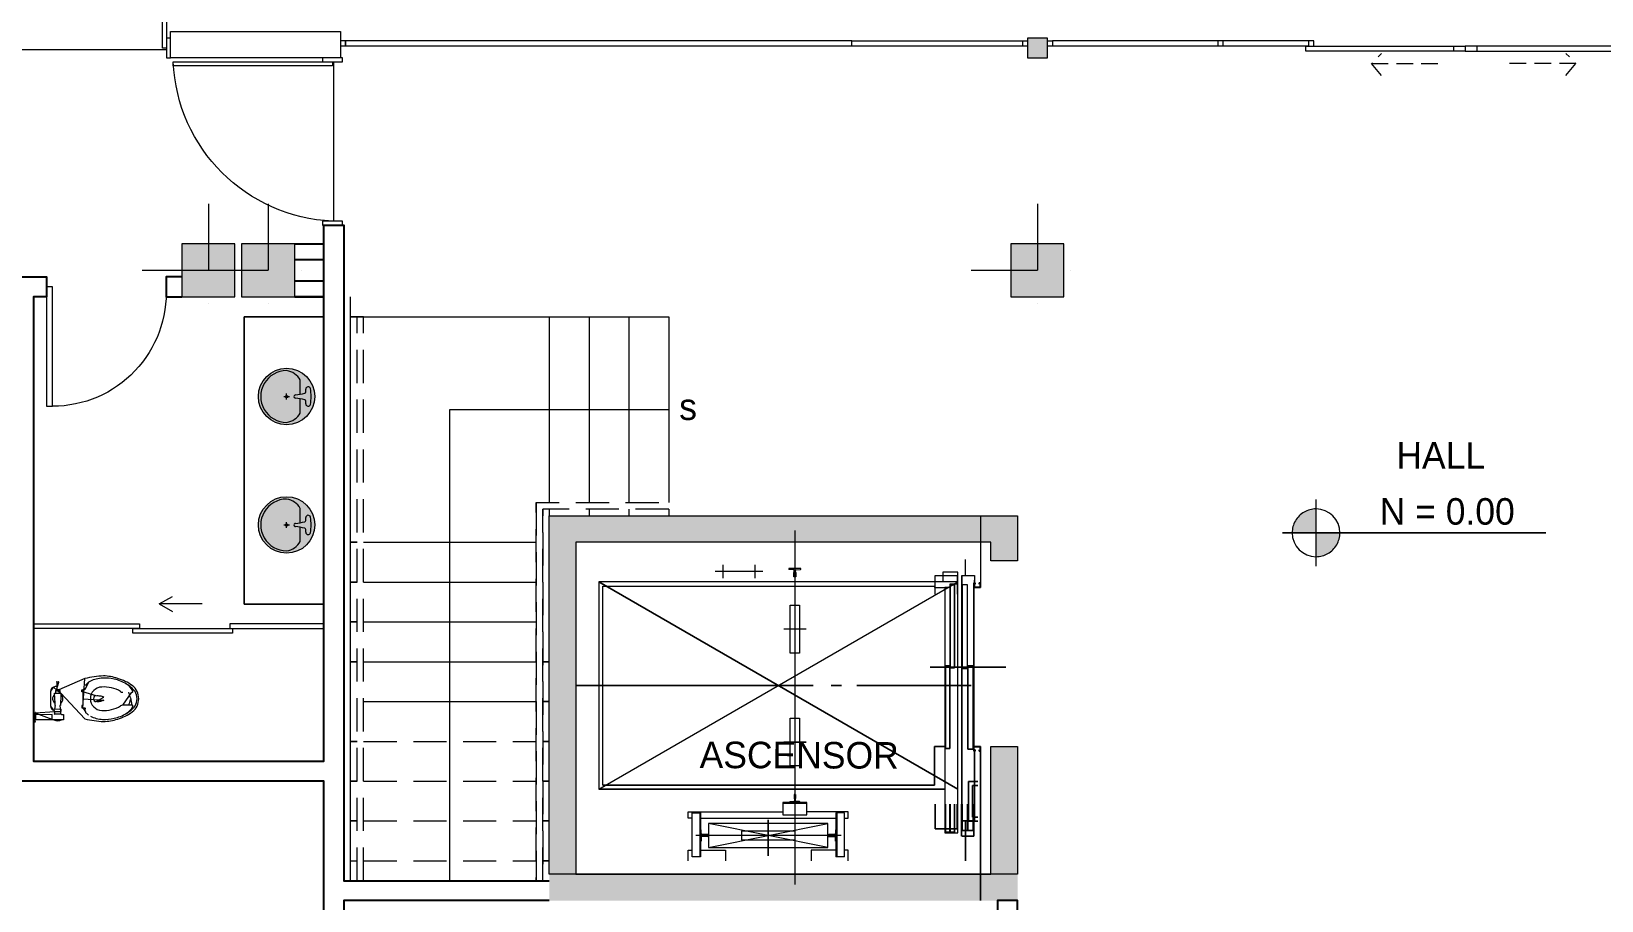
# Model space of a CAD drawing. Header units: millimetres. Extents: x 3379916 to 3461107, y 1810459 to 1930088.
# Drawn here: x 3421522 to 3433361, y 1902059 to 1908609 of the extents above; entities that cross this region are included whole.
import ezdxf

# ---------------------------------------------------------------- set-up
doc = ezdxf.new("R2010")
doc.units = ezdxf.units.MM
for name, pattern in [('IMPORT-CENTERX2', [4000, 2500, -500, 500, -500]), ('IMPORT-DASHDOT', [1000, 500, -250, 0, -250]), ('IMPORT-DASHED2', [375, 250, -125]), ('IMPORT-DASHEDX2', [1500, 1000, -500]), ('IMPORT-HIDDEN', [375, 250, -125]), ('IMPORT-HIDDEN2', [187.5, 125, -62.5]), ('IMPORT-PHANTOMX2', [5000, 2500, -500, 500, -500, 500, -500])]:
    doc.linetypes.add(name, pattern=pattern)
for name, color, linetype, lineweight in [('P0 - Mobiliario', 7, 'Continuous', 9), ('P0 - Paredes', 10, 'Continuous', 25), ('P0 - Puertas', 250, 'Continuous', 13), ('planos entrada_dwg', 8, 'Continuous', 9), ('Rebars', 252, 'Continuous', 9)]:
    doc.layers.add(name, color=color, linetype=linetype, lineweight=lineweight)
doc.styles.add('Century Gothic', font='GOTHIC.TTF', dxfattribs={"height": 199.9999999903352})

# ---------------------------------------------------------------- blocks, each defined once
blk = doc.blocks.new('planos entrada_dwg_P-IZ-171033-Nivel 1')
at = {"layer": 'P0 - Puertas', "flags": 128}
blk.add_lwpolyline([(49.99999999999715, 1000), (49.99999999999715, 0), (0, 0), (0, 1000)], close=True, dxfattribs=at)
at = {"layer": 'P0 - Puertas'}
blk.add_arc((49.99999999999677, 48.74999999999697), 951.2500000000038, 357.0623985712281, 90.00000000000003, dxfattribs=at)
blk = doc.blocks.new('planos entrada_dwg_-COL30--171035-Nivel 1')
at = {"layer": 'Rebars'}
blk.add_hatch(color=251, dxfattribs=at).paths.add_polyline_path([(-199.9999999684907, 199.9999998905069), (-199.9999999684907, -200.0000001134736), (200.0000000355765, -200.0000001134563), (200.0000000355765, 199.9999998904896)])
at = {"layer": 'Rebars', "flags": 128}
blk.add_lwpolyline([(-199.9999999710837, 199.9999998887602), (-199.9999999710837, -200.000000115196), (200.000000032844, -200.000000115196), (200.000000032844, 199.99999988876)], close=True, dxfattribs=at)
blk = doc.blocks.new('planos entrada_dwg_-EJ--171034-Nivel 1')
at = {"layer": 'Rebars', "linetype": 'IMPORT-DASHDOT'}
for p, q in [((-353.5580161606049, 353.5580161678809), (353.5531956677005, -353.5531956749764)), ((-353.5549146308767, -353.5549146345148), (353.5535659266316, 353.5535659302696))]:
    blk.add_line(p, q, dxfattribs=at)
blk = doc.blocks.new('planos entrada_dwg__U44-171038-Nivel 1')
at = {"layer": 'Rebars', "flags": 128}
for points in [[(-170.0000014132818, 1275.000000244472), (-170.0000014132818, 75.00000111758713), (-139.9999995925459, 75.00000111758713), (-139.9999995925459, 1275.000002107117), (-170.0000014132818, 1275.000002107117)], [(-170.0000000861467, 0), (-199.9999996484251, 0), (-199.9999996484251, 149.9999966472387), (-170.0000013667156, 149.9999966472387), (-170.0000013667156, 0)], [(1059.999999883585, 1.6763810062e-06), (1029.999999855645, 1.6763810062e-06), (1029.999999855645, 149.9999983236197), (1059.9999984866, 149.9999983236197), (1059.9999984866, 1.6763810062e-06)]]:
    blk.add_lwpolyline(points, dxfattribs=at)
at = {"layer": 'Rebars'}
blk.add_arc((-223.6854728948358, 21.31453047303406), 1254.834408397315, 2.45202891882914, 87.5479712191086, dxfattribs=at)
blk = doc.blocks.new('planos entrada_dwg__U32-171039-Nivel 1')
at = {"layer": 'P0 - Mobiliario'}
blk.add_hatch(color=256, dxfattribs=at).paths.add_polyline_path([(-241.4999999981519, -241.5000000023967), (-235.4450907900791, -295.2388055527088), (-217.5839815965811, -346.2829229998621), (-188.8123030141823, -392.0727871518859), (-150.5727871470289, -430.312303018762), (-104.7829229950397, -459.0839816008316), (-53.73880554861417, -476.9450907949708), (1.8538685e-09, -483.0000000025757), (53.73880555228725, -476.9450907944163), (104.7829229987128, -459.083981601386), (150.5727871507193, -430.312303018762), (188.8123030178553, -392.0727871518859), (217.5839816002715, -346.2829229993076), (235.4450907937522, -295.2388055532633), (241.5000000018423, -241.5000000023967), (235.4450907937522, -187.7611944520846), (217.5839816002715, -136.7170770049313), (188.8123030178727, -90.92721285346197), (150.5727871507193, -52.68769698603136), (104.7829229987301, -23.91601840451622), (53.73880555226993, -6.054909210931509), (1.8538685e-09, -2.7721399e-09), (-53.73880554859684, -6.054909210377082), (-104.782922995057, -23.91601840396179), (-150.5727871470289, -52.6876969865858), (-188.8123030141996, -90.9272128540164), (-217.5839815966157, -136.7170770054858), (-235.4450907900618, -187.7611944520846)])
for p, q in [((-25.17431790511179, -241.4999999999736), (25.17431790511185, -241.4999999999736)), ((0, -216.3256820948618), (0, -265.4958906946377)), ((-141.5971398016609, -358.9999999999236), (-19.40437511666458, -358.9999999999236)), ((19.40437511689198, -358.9999999999236), (141.5971398016609, -358.9999999999236)), ((-62.94964857488594, -406.2846031793583), (-39.32390136242247, -406.2846031793583)), ((39.32390136515097, -406.2846031793583), (62.94964857511334, -406.2846031793583))]:
    blk.add_line(p, q, dxfattribs=at)
for radius in [241.5000000000003, 10.00000000000001]:
    blk.add_circle((0, -241.4999999999736), radius, dxfattribs=at)
for centre, radius, start, end in [((0, -241.4999999999736), 221.5000000000002, 359.9999991805735, 180.00000105601), ((-61.21841115918867, -218.4225629652019), 161.9344182730616, 188.1931735702387, 240.240138086049), ((61.21841115918872, -218.4225629652019), 161.9344182730572, 299.7598619139509, 351.8068264297613), ((-39.32390136242247, -394.3398535229222), 11.94474965645315, 269.9999999999999, 341.9046449538023), ((-562.3570317511621, -260.3682471880119), 551.8385724188485, 345.5522968870517, 353.977452873383), ((0, -317.2270947050606), 13.60403854393143, 355.6157637962071, 184.3842362037924), ((562.357031748661, -260.3682471881257), 551.8385724160388, 186.0225471266364, 194.4477031130903), ((39.32390136515097, -394.3398535229222), 11.9447496564532, 198.0953550463535, 270), ((-62.94964857488594, -426.0937162447363), 19.80911306537453, 89.99999999983058, 256.6163226065399), ((0, -63.72122587600871), 387.5729818071575, 259.9649411936483, 280.0350588063517), ((62.94964857511332, -426.0937162447363), 19.80911306537456, 283.3836773934596, 90.00000000000006)]:
    blk.add_arc(centre, radius, start, end, dxfattribs=at)
blk = doc.blocks.new('planos entrada_dwg__U32-V5-Nivel 1')
at = {"layer": 'P0 - Mobiliario'}
blk.add_hatch(color=256, dxfattribs=at).paths.add_polyline_path([(-241.4999999984118, -241.5000000023967), (-235.4450907903044, -295.2388055527088), (-217.5839815968236, -346.2829229998621), (-188.8123030144248, -392.0727871518859), (-150.5727871472888, -430.312303018762), (-104.7829229952996, -459.0839816008316), (-53.73880554885673, -476.9450907938619), (1.5939804e-09, -483.0000000020213), (53.73880555204468, -476.9450907944163), (104.7829229984702, -459.0839816008316), (150.5727871504767, -430.312303018762), (188.8123030176128, -392.0727871518859), (217.5839816000116, -346.2829229993076), (235.4450907935096, -295.2388055527088), (241.5000000015997, -241.5000000023967), (235.4450907935096, -187.7611944520846), (217.5839816000289, -136.7170770049313), (188.8123030176301, -90.92721285290754), (150.5727871504767, -52.68769698603136), (104.7829229984876, -23.91601840396179), (53.73880555204468, -6.054909210931509), (1.5939804e-09, -2.7721399e-09), (-53.7388055488394, -6.054909210377082), (-104.7829229952996, -23.91601840396179), (-150.5727871472888, -52.68769698603136), (-188.8123030144421, -90.92721285290754), (-217.5839815968583, -136.7170770054858), (-235.4450907903217, -187.7611944515301)])
for p, q in [((-25.17431790511179, -241.4999999999736), (25.17431790511185, -241.4999999999736)), ((0, -216.3256820948618), (0, -265.4958906946377)), ((-141.5971398016609, -358.9999999999236), (-19.40437511666458, -358.9999999999236)), ((19.40437511689198, -358.9999999999236), (141.5971398016609, -358.9999999999236)), ((-62.94964857488594, -406.2846031793583), (-39.32390136242247, -406.2846031793583)), ((39.32390136515097, -406.2846031793583), (62.94964857511334, -406.2846031793583))]:
    blk.add_line(p, q, dxfattribs=at)
for radius in [241.5000000000003, 10.00000000000001]:
    blk.add_circle((0, -241.4999999999736), radius, dxfattribs=at)
for centre, radius, start, end in [((0, -241.4999999999736), 221.5000000000002, 359.9999991805735, 180.00000105601), ((-61.21841115918867, -218.4225629652019), 161.9344182730616, 188.1931735702387, 240.240138086049), ((61.21841115918872, -218.4225629652019), 161.9344182730572, 299.7598619139509, 351.8068264297613), ((-39.32390136242247, -394.3398535229222), 11.94474965645315, 269.9999999999999, 341.9046449538023), ((-562.3570317511621, -260.3682471880119), 551.8385724188485, 345.5522968870517, 353.977452873383), ((0, -317.2270947050606), 13.60403854393143, 355.6157637962071, 184.3842362037924), ((562.357031748661, -260.3682471881257), 551.8385724160388, 186.0225471266364, 194.4477031130903), ((39.32390136515097, -394.3398535229222), 11.9447496564532, 198.0953550463535, 270), ((-62.94964857488594, -426.0937162447363), 19.80911306537453, 89.99999999983058, 256.6163226065399), ((0, -63.72122587600871), 387.5729818071575, 259.9649411936483, 280.0350588063517), ((62.94964857511332, -426.0937162447363), 19.80911306537456, 283.3836773934596, 90.00000000000006)]:
    blk.add_arc(centre, radius, start, end, dxfattribs=at)
blk = doc.blocks.new('planos entrada_dwg_INOD-01-171040-Nivel 1')
at = {"layer": 'P0 - Mobiliario', "flags": 128}
for points in [[(3421749.482151361, 1903460.389113995), (3421763.552904118, 1903460.389118899), (3421763.552917992, 1903420.580021147), (3421691.812470753, 1903420.579996145), (3421677.741717996, 1903420.579991241), (3421677.741704122, 1903460.389088993), (3421553.069704931, 1903458.084496668), (3421553.069717198, 1903422.884496669), (3421677.741717193, 1903422.884540118), (3421536.941697892, 1903476.580491046), (3421536.941723051, 1903404.388491049), (3421550.795329687, 1903405.114532618), (3421553.069699573, 1903473.457749043), (3421695.350759483, 1903484.742252883), (3421745.943831782, 1903484.742270515), (3421745.943827176, 1903497.958270515), (3421697.750754041, 1903500.358253719), (3421704.09688026, 1903528.855749298), (3421701.098997721, 1903528.855748253), (3421701.098991707, 1903546.110719216), (3421697.09524812, 1903621.078135275), (3421699.004059034, 1903622.986947518), (3421742.290435874, 1903622.986962604), (3421744.199248118, 1903621.07815169), (3421744.199251506, 1903611.355981201), (3421740.180080258, 1903528.855761873), (3421737.197680258, 1903528.855760833), (3421741.613695632, 1903484.742269006), (3421741.613702839, 1903464.062162376), (3421699.680902841, 1903464.062147762), (3421695.350757289, 1903491.040184417), (3421689.854444957, 1903492.767801913), (3421667.824690586, 1903522.771186491), (3421667.824690513, 1903522.982214886), (3421667.824650731, 1903637.129258619), (3421689.78438912, 1903667.321541192), (3421738.119247453, 1903622.98696115), (3421738.119240606, 1903642.634961149), (3421703.175240607, 1903642.634948971), (3421703.175247455, 1903622.986948972), (3421729.350459668, 1903705.207884948), (3421714.119218021, 1903707.441352782), (3421713.479239051, 1903647.102152562)], [(3422009.637517072, 1903601.744398936), (3421910.897193976, 1903631.902089136), (3421901.29210049, 1903631.902085788), (3421901.292094974, 1903647.733514833), (3421910.897188459, 1903647.73351818), (3421910.897230113, 1903528.209553795), (3421901.292136628, 1903528.209550448), (3421901.292142146, 1903512.378121403), (3421910.897235631, 1903512.378124751), (3421929.837995035, 1903480.269427801), (3421924.791071639, 1903508.591931069), (3421910.897235631, 1903512.378124879), (3421924.917670851, 1903732.332099844), (3421727.815239052, 1903647.102157559), (3421713.479239052, 1903647.102152563), (3421744.197531893, 1903621.078151691), (3421924.917776989, 1903427.779552859)], [(3421966.32851558, 1903711.748738378), (3421952.650079045, 1903703.549726168), (3421929.837933258, 1903657.529387282), (3421914.38619904, 1903651.519718048), (3421910.897212044, 1903580.055821466), (3422067.766499288, 1903568.781420327), (3422047.545455645, 1903561.446595846), (3422009.63753219, 1903558.367313075), (3422067.766491429, 1903591.3303322), (3422047.545442674, 1903598.665142587), (3422009.637517072, 1903601.744398936)], [(3422268.32632548, 1903586.082977272), (3422279.126820648, 1903531.383767924), (3422210.989340705, 1903531.383744177), (3422279.126786723, 1903628.728131664)]]:
    blk.add_lwpolyline(points, dxfattribs=at)
at = {"layer": 'P0 - Mobiliario'}
for centre, radius, start, end in [((3421714.11921878, 1903705.265352782), 2.17599999997778, 90.00001997353615, 181.513508688733), ((3421727.175218779, 1903705.265357332), 2.176000000261586, 358.4865312447561, 90.00001997651944), ((3422123.439357229, 1902835.630270432), 918.4144112725583, 93.67849389863989, 102.4834136786409), ((3421940.287449177, 1903678.202183028), 10.57744272068727, 138.337542522877, 171.0802329657159), ((3422037.223208539, 1903589.611345297), 141.8963314117867, 126.5854190395476, 137.6322187396458), ((3422072.066382971, 1903493.538455357), 242.4793273995542, 93.16352727822401, 115.8533748062209), ((3422073.153510694, 1903407.563525267), 328.4036201138827, 77.21983630187877, 92.52511381635148), ((3422048.089159438, 1903336.305434273), 416.171422628332, 72.58669238900278, 87.73787573502348), ((3422078.188098555, 1903425.170250962), 310.1210390816938, 58.76723083985212, 77.40737228945905), ((3422051.554858725, 1903344.901291166), 406.933015816079, 55.362332677663, 72.6901026279331), ((3422163.438161737, 1903572.645341373), 139.7865381324506, 28.57226536085068, 59.15631124160809), ((3422146.172628847, 1903519.54710022), 194.3889693514508, 36.07830290729288, 61.47858909680812), ((3422202.418245648, 1903579.516629854), 128.4835175583017, 0.240512413611982, 51.24411519215486), ((3421699.270950911, 1903637.340297973), 31.44630025260215, 107.5582337131049, 180.0000199677062), ((3421720.647262416, 1903580.055755063), 39.17142257333179, 126.9598283022057, 240.0632159962585), ((3422157.979008309, 1902187.643543845), 1551.983626611157, 106.6707897604839, 107.555523401788), ((3421726.792545835, 1903636.865900153), 16.79359999920269, 142.4442607345379, 159.908108340126), ((3421714.501939399, 1903636.86589587), 16.79359999989249, 20.09193159469215, 37.55577920050867), ((3421720.647262416, 1903580.055755063), 39.17142257224186, 299.9106944072791, 53.04021163405941), ((3421914.587585921, 1903647.83346439), 3.691750628482544, 93.12706625752531, 181.5513495892403), ((3421924.59788732, 1903656.805944347), 5.289749624497333, 272.0923962104484, 7.860587926352719), ((3422055.067193412, 1903580.055871708), 88.23503308378407, 91.99831882564231, 268.0017211102625), ((3422018.179060832, 1903580.05585911), 27.77773723515933, 143.9913140821007, 180.0000199677666), ((3422018.179060832, 1903580.055858852), 27.777737234769, 180.0000199670466, 216.0087258533028), ((3422007.105948813, 1903587.541678109), 14.42657674881176, 79.89343763301248, 142.1861530413197), ((3422007.105954031, 1903572.570032135), 14.4265767485021, 217.8138868938063, 280.1066023031515), ((3421971.361236715, 1902839.707530066), 762.7717160724787, 84.26784779633022, 86.48105665226088), ((3421971.360720685, 1904320.404155263), 762.7717160720377, 273.5189832834233, 275.7321921393317), ((3422068.051443676, 1903417.20365546), 251.5468531514788, 59.76539971528375, 93.66076979504408), ((3422062.170813405, 1903590.058783685), 5.738331477902078, 12.80235293962691, 76.64298931408295), ((3422062.170820376, 1903570.052964939), 5.73833147820215, 283.3570506222694, 347.1976870003238), ((3422213.891997693, 1903662.579604378), 33.97571819850977, 235.6387336459763, 265.0990020611907), ((3422107.378153325, 1903560.924364649), 162.9026393558157, 8.884294268099639, 24.61549660130113), ((3422107.37813999, 1903599.187415228), 162.9026393562022, 335.3845433342793, 351.115745667547), ((3422280.081314784, 1903635.810181611), 7.146086710489331, 262.3238576025839, 31.09277851885093), ((3422202.418245273, 1903580.595216267), 128.4835175582989, 308.7559247437085, 359.7595275219745), ((3422205.161102382, 1903575.792797496), 114.0959655856503, 2.141340480453635, 30.68668638289154), ((3422205.161099411, 1903584.319050665), 114.0959655859985, 329.313353552748, 357.8586994550196), ((3421550.669699574, 1903473.457748206), 2.399999999907013, 1.99769693017e-05, 87.00001996605116), ((3421699.270990839, 1903522.77119745), 31.44630025231517, 180.0000199679187, 252.4418062229481), ((3421720.435976417, 1903410.404554999), 57.59999999647625, 111.1205337865977, 119.7975003939356), ((3421697.750754877, 1903497.958253719), 2.400000000023428, 90.00001996863168, 180.0000199686317), ((3421720.858666664, 1903410.404555146), 57.59999999611597, 60.20253954208246, 68.87950614852957), ((3421743.543827176, 1903497.958269678), 2.399999999790598, 1.99741900814e-05, 90.00001997419008), ((3421914.587633163, 1903512.278181239), 3.691750628182587, 178.4486903367039, 266.8729736769548), ((3421924.597940815, 1903503.30570826), 5.289749624804643, 352.13945200658, 87.90764372406377), ((3421940.287517585, 1903481.909480514), 10.57744272056082, 188.9198069694872, 221.6624974113067), ((3422037.223215199, 1903570.50038581), 141.8963314115448, 222.3678211959647, 233.4146208959889), ((3422072.066322668, 1903666.573300036), 242.4793274000435, 244.1466651294276, 266.8365126574865), ((3422068.051330167, 1903742.908097006), 251.5468531511189, 266.339270140623, 300.234640220268), ((3422078.187990599, 1903734.941508698), 310.1210390818358, 282.5926676460704, 301.2328090958238), ((3422051.55469482, 1903815.210449802), 406.9330158165094, 287.3099373076549, 304.6377072580433), ((3422213.892055213, 1903497.532249741), 33.97571819894534, 94.90103787403194, 124.3613062900768), ((3422163.438156573, 1903587.466477579), 139.7865381316775, 300.8437286939446, 331.4277745748353), ((3422146.172586672, 1903640.564706826), 194.3889693515995, 298.5214508390233, 323.9217370284913), ((3422280.081353645, 1903524.301718642), 7.146086710532959, 328.9072614163163, 97.67618233110483), ((3421550.669722556, 1903407.511243458), 2.399999999597802, 273.0000199785323, 1.99793007366e-05), ((3421720.43595545, 1903470.564554994), 57.59999999611597, 240.2025395420821, 299.7975003942283), ((3422123.438838358, 1904324.48152064), 918.414411271833, 257.5166262570121, 266.3215460370109), ((3422073.153390464, 1903752.548230884), 328.4036201137601, 267.4749261194582, 282.7802036337445), ((3422048.088989543, 1903823.806304279), 416.1714226287997, 272.2621642005615, 287.4133475465715)]:
    blk.add_arc(centre, radius, start, end, dxfattribs=at)
blk = doc.blocks.new('planos entrada_dwg-171017-Nivel 1')
at = {"layer": 'Rebars'}
for color, points in [(256, [(3429031.940065921, 1908558.772617253), (3429031.940065921, 1908408.772617253), (3429181.940065904, 1908408.772617253), (3429181.940065904, 1908558.772617253)]), (256, [(3429031.941325041, 1908558.774009903), (3429031.941325041, 1908408.774009903), (3429181.941325026, 1908408.774009903), (3429181.941325026, 1908558.774009903)]), (251, [(3425426.941415909, 1902058.778514732), (3428956.941379669, 1902058.778561284), (3428956.94135918, 1903218.778544624), (3428756.941361803, 1903218.778540898), (3428756.941373917, 1902258.778553088), (3425626.941410499, 1902258.778513987), (3425626.941368582, 1904758.778502692), (3428756.941331077, 1904758.778562296), (3428756.941332939, 1904618.778561701), (3428956.941654996, 1904618.778591503), (3428956.941649411, 1904958.778589476), (3425426.941363754, 1904958.778498192), (3425426.941410449, 1902362.39589307)])]:
    blk.add_hatch(color=color, dxfattribs=at).paths.add_polyline_path(points)
h = blk.add_hatch(color=256, dxfattribs=at)
h.paths.add_polyline_path([(3431207.596644819, 1904830.126119914), (3431207.59661223, 1905010.126119586), (3431161.009185805, 1905003.99276097), (3431117.596617447, 1904986.010678296), (3431080.317401929, 1904957.405320771), (3431051.712056165, 1904920.126096228), (3431033.729987187, 1904876.713522197), (3431027.596643268, 1904830.126093837)])
h.paths.add_polyline_path([(3431207.596672759, 1904650.126123937), (3431254.184099423, 1904656.259482426), (3431297.596668057, 1904674.241565009), (3431334.875883887, 1904702.846922491), (3431363.481229987, 1904740.126147054), (3431381.463299317, 1904783.538721179), (3431387.596643582, 1904830.126149716), (3431207.596644819, 1904830.126119914)])
h = blk.add_hatch(color=256, dxfattribs=at)
h.paths.add_polyline_path([(3431207.597903939, 1904830.127512564), (3431207.597871351, 1905010.127512236), (3431161.010444926, 1905003.99415362), (3431117.597876569, 1904986.012070945), (3431080.31866105, 1904957.40671342), (3431051.713315286, 1904920.127488878), (3431033.731246306, 1904876.714914846), (3431027.59790239, 1904830.127486487)])
h.paths.add_polyline_path([(3431207.597931879, 1904650.127516586), (3431254.185358543, 1904656.260875075), (3431297.597927178, 1904674.242957659), (3431334.877143008, 1904702.848315141), (3431363.482489108, 1904740.127539704), (3431381.464558438, 1904783.540113829), (3431387.597902703, 1904830.127542366), (3431207.597903939, 1904830.127512564)])
at = {"layer": 'P0 - Mobiliario'}
blk.add_line((3422486.247518197, 1904294.105663794), (3422584.941993579, 1904351.0869457), dxfattribs=at)
at = {"layer": 'P0 - Mobiliario', "flags": 128}
for points in [[(3423726.939999071, 1906458.771681905), (3423126.940130738, 1906458.771681905), (3423126.940130738, 1904293.771464974), (3423726.941720218, 1904293.771464974), (3423126.94178851, 1904293.771464974), (3423126.94178851, 1906458.772967832), (3423726.941258192, 1906458.772967832)], [(3422808.71041356, 1904294.105663794), (3422486.247518197, 1904294.105663794), (3422584.941993579, 1904237.124381858)], [(3421536.941596613, 1904143.772750604), (3422336.941718415, 1904143.772750604), (3422336.941718415, 1904108.772851514), (3421536.941599637, 1904108.772851514)], [(3423726.941698908, 1904143.772772449), (3423016.94195877, 1904143.772772449), (3423016.94195877, 1904108.772873121), (3423726.941692501, 1904108.772873121)]]:
    blk.add_lwpolyline(points, dxfattribs=at)
blk.add_lwpolyline([(3422286.941790581, 1904108.772748607), (3423036.941955983, 1904108.772748607), (3423036.941955983, 1904073.772807645), (3422286.941790581, 1904073.772807645)], close=True, dxfattribs=at)
at = {"layer": 'P0 - Paredes'}
for p, q in [((3423506.941308677, 1907008.773035395), (3423726.941165805, 1907008.773035395)), ((3423506.941330016, 1906888.773035394), (3423726.941187128, 1906888.773035394)), ((3423506.941348121, 1906728.773035395), (3423726.941210181, 1906728.773035395))]:
    blk.add_line(p, q, dxfattribs=at)
at = {"layer": 'P0 - Paredes', "flags": 128}
for points in [[(3425426.941361561, 1902058.77389546), (3423876.945970729, 1902058.77389546), (3423876.945970729, 1900608.773082661), (3423726.945437268, 1900608.773082661), (3423726.945437268, 1902958.77270137), (3421386.941775546, 1902958.77270137), (3421386.941775546, 1906608.772716838), (3421286.941371679, 1906608.772716838), (3421286.941371679, 1906758.772694844), (3421636.941328793, 1906758.772694844), (3421636.941328793, 1906608.772718715), (3421536.941306069, 1906608.772718715), (3421536.941306069, 1903108.772632825), (3423726.945063472, 1903108.772632825), (3423726.945063472, 1907148.773017662), (3423876.945545822, 1907148.773017662), (3423876.945545822, 1902208.77361505), (3425426.941361561, 1902208.77361505)], [(3422656.941345647, 1906758.77290346), (3422536.941347167, 1906758.77290346), (3422536.941347167, 1906608.772804397), (3422656.941369861, 1906608.772804397)], [(3423726.939972398, 1906608.771681876), (3423506.941369443, 1906608.771681876), (3423726.941231519, 1906608.771681876)]]:
    blk.add_lwpolyline(points, dxfattribs=at)
blk.add_lwpolyline([(3428956.942614644, 1901608.77382158), (3428956.942614644, 1902058.77379291), (3428806.941449851, 1902058.77379291), (3428806.941449851, 1901608.77382158)], close=True, dxfattribs=at)
at = {"layer": 'Rebars', "color": 4}
for p, q in [((3428993.841308266, 1908538.772746759), (3428993.841308266, 1908498.773586261)), ((3430467.415049088, 1908538.773664117), (3430467.415049088, 1908498.773666889)), ((3430505.515049083, 1908538.772589356), (3430505.515049083, 1908498.772592098)), ((3427708.366300881, 1908498.773944813), (3423851.941268816, 1908498.773944813)), ((3432243.040048998, 1908498.771741152), (3432243.040048998, 1908458.771743894)), ((3432420.840048995, 1908498.772673727), (3432420.840048995, 1908458.772676469))]:
    blk.add_line(p, q, dxfattribs=at)
at = {"layer": 'Rebars'}
for p, q in [((3421340.111508657, 1908473.768511413), (3422540.111479926, 1908473.768511413)), ((3423801.945693895, 1907178.773160415), (3423801.945693895, 1908378.773131686)), ((3423926.945480853, 1902208.774039167), (3423926.945480853, 1906608.773270058)), ((3425426.941178275, 1906458.772538275), (3425426.941178275, 1905058.772513747)), ((3425726.941183594, 1906458.772543848), (3425726.941183594, 1905058.772521199)), ((3426026.94118352, 1906458.772545725), (3426026.94118352, 1905058.772528649)), ((3425426.941230429, 1905008.772516728), (3425426.941230429, 1904958.772514135)), ((3425726.941231158, 1905008.772520453), (3425726.941231158, 1904958.772519708)), ((3426026.941232872, 1905008.772527904), (3426026.941232872, 1904958.772530884)), ((3426326.941232738, 1905008.772533506), (3426326.941232738, 1904958.772536487)), ((3431207.59668493, 1905010.127512234), (3431207.59668493, 1905082.126123936)), ((3431207.59668493, 1904830.127512562), (3431207.59668493, 1905010.126119584)), ((3424026.942517996, 1904758.764018762), (3425326.942488119, 1904758.764018762)), ((3427277.913366854, 1904848.794390874), (3427277.913366854, 1902178.794392961)), ((3430955.596647367, 1904830.126084508), (3431027.596643268, 1904830.126084508)), ((3431027.596643268, 1904830.126084508), (3430955.597906488, 1904830.126084508)), ((3431027.59790239, 1904830.126084508), (3431207.596644819, 1904830.126084508)), ((3431207.596644819, 1904830.126084508), (3431027.59790239, 1904830.126084508)), ((3431207.59668493, 1904650.127516585), (3431207.59668493, 1904830.126119912)), ((3431207.597903939, 1904830.126084508), (3431387.596643582, 1904830.126084508)), ((3431387.596643582, 1904830.126084508), (3431207.597903939, 1904830.126084508)), ((3428565.912145552, 1904508.793195844), (3428565.912145552, 1904628.793196887)), ((3431207.59668493, 1904578.12612331), (3431207.59668493, 1904650.126123936)), ((3427037.912139174, 1904538.79296419), (3426677.912139785, 1904538.79296419)), ((3426737.912147757, 1904488.792916895), (3426737.912147757, 1904588.792916507)), ((3426977.912147966, 1904488.7929523), (3426977.912147966, 1904588.792951912)), ((3427269.449036074, 1904550.301579893), (3427236.196962622, 1904552.692733824)), ((3427273.162140947, 1904536.110125602), (3427273.162140947, 1904546.311881513)), ((3427282.662137848, 1904536.110129327), (3427282.662137848, 1904546.311885238)), ((3427286.375238982, 1904550.301581741), (3427319.627310571, 1904552.692748726)), ((3424026.942521721, 1904458.76402362), (3425326.942497432, 1904458.76402362)), ((3428449.912154493, 1904438.793178797), (3428481.91215415, 1904438.793178797)), ((3428535.912151811, 1904443.793192655), (3428535.912151811, 1904473.79319197)), ((3428631.912150783, 1904458.793206275), (3428631.912150783, 1904473.793206871)), ((3424026.942525446, 1904158.764021027), (3425326.942504883, 1904158.764021027)), ((3427363.912207496, 1904103.793012143), (3427194.563865167, 1904103.793012143)), ((3424026.942532897, 1903858.764020282), (3425326.94251047, 1903858.764020282)), ((3424026.942538485, 1903558.764021414), (3425326.942514197, 1903558.764021414)), ((3427272.91365613, 1902857.794390607), (3427272.91365613, 1902828.794391441)), ((3427282.913656146, 1902857.794392454), (3427282.913656146, 1902828.794391441)), ((3427367.913666576, 1902790.794405687), (3427187.913668752, 1902790.794405687)), ((3427243.413664281, 1902804.794385629), (3427272.853663773, 1902807.894391554)), ((3427275.853661239, 1902824.673652249), (3427275.853661239, 1902810.894392031)), ((3427279.973661228, 1902824.673652249), (3427279.973661228, 1902810.894392031)), ((3427312.413664237, 1902804.794396805), (3427282.973663762, 1902807.894391554)), ((3426562.513678774, 1902718.794282126), (3426562.513678774, 1902388.794282066)), ((3426567.913678914, 1902718.794282126), (3426567.913678914, 1902388.794282066)), ((3426567.913684502, 1902678.794281172), (3427587.913684011, 1902678.794281172)), ((3426627.913718551, 1902458.794291693), (3427527.913690939, 1902638.79442923)), ((3427593.913677528, 1902718.794438588), (3427593.913677528, 1902388.794440406)), ((3424676.942609191, 1902208.773973959), (3424676.942609191, 1902558.764116454)), ((3427626.366687387, 1902548.794446128), (3426530.466686442, 1902548.794446128)), ((3426621.713704869, 1902556.994290638), (3426577.313703924, 1902556.994290638)), ((3426621.713703006, 1902553.7942905), (3426577.313703924, 1902553.7942905)), ((3426621.713704869, 1902543.794290709), (3426577.313703924, 1902543.794290709)), ((3426621.713706731, 1902540.59429242), (3426577.313705787, 1902540.59429242)), ((3426624.713703497, 1902550.794291871), (3426624.713703497, 1902546.794291215)), ((3426627.913705512, 1902550.794291871), (3426627.913705512, 1902546.794291215)), ((3427534.113703221, 1902553.794430184), (3427578.513703227, 1902553.794430184))]:
    blk.add_line(p, q, dxfattribs=at)
at = {"layer": 'Rebars', "linetype": 'IMPORT-HIDDEN2'}
for p, q in [((3431626.399757296, 1908366.189759063), (3432151.399748683, 1908366.189759063)), ((3433167.602693808, 1908366.188366414), (3432642.602702421, 1908366.188366414))]:
    blk.add_line(p, q, dxfattribs=at)
at = {"layer": 'Rebars', "linetype": 'IMPORT-DASHED2'}
for p, q in [((3424026.942545935, 1903258.764020699), (3425326.942516059, 1903258.764020699)), ((3424026.942549661, 1902958.764018107), (3425326.942525372, 1902958.764018107)), ((3424026.942555248, 1902658.764019239), (3425326.942529097, 1902658.764019239)), ((3423926.942512438, 1902358.764018494), (3423976.942536279, 1902358.764018494)), ((3424026.942560836, 1902358.764018494), (3425326.942532822, 1902358.764018494))]:
    blk.add_line(p, q, dxfattribs=at)
at = {"layer": 'Rebars', "linetype": 'IMPORT-DASHEDX2'}
for p, q in [((3427652.913683474, 1902678.79444881), (3427680.913684338, 1902678.79444881)), ((3426567.913727343, 1902388.794282066), (3426503.51373057, 1902388.794282066)), ((3427652.913728177, 1902388.794449705), (3427587.913728714, 1902388.794449705))]:
    blk.add_line(p, q, dxfattribs=at)
at = {"layer": 'Rebars', "flags": 128}
for points in [[(3423851.941262424, 1908608.773241835), (3423851.941262424, 1908408.773133117), (3422570.111496236, 1908408.773133117), (3422570.111496236, 1908608.772943426), (3423851.941262424, 1908608.772943426)], [(3423976.941204053, 1906458.772514046), (3423926.942443043, 1906458.772514046), (3423976.942463175, 1906458.772514046)], [(3424026.942508624, 1906458.773908573), (3426326.94244267, 1906458.773908573), (3426326.94244267, 1905058.714425296)], [(3424676.94260931, 1902206.337485093), (3424676.94260931, 1905758.773914921), (3426326.942466527, 1905758.773914921)], [(3425626.941366717, 1904758.77850269), (3425626.941366717, 1902258.778515833), (3428756.941374376, 1902258.778515833), (3428756.941374376, 1903218.778555798), (3428956.941359177, 1903218.778555798), (3428956.941359177, 1902258.778547513), (3425426.94141218, 1902258.778547513), (3425426.94141218, 1904958.77849819), (3428956.941329375, 1904958.77849819), (3428956.941329375, 1904618.77854492), (3428756.94133386, 1904618.77854492), (3428756.94133386, 1904758.778541791), (3425626.941366717, 1904758.778541791)], [(3428676.938900453, 1904958.76324001), (3428676.938900453, 1904464.035028727), (3428676.938900453, 1904428.793214411)], [(3423976.941256267, 1904758.762626112), (3423926.942491531, 1904758.762626112), (3423976.942515388, 1904758.762626112)], [(3425829.939192829, 1902928.792776764), (3428329.913645402, 1902928.792776764), (3425829.940451949, 1902928.792776764), (3425829.940451949, 1904428.794167476), (3428329.912157175, 1904428.794167476), (3428329.912157175, 1904418.793160618), (3428409.91341637, 1904418.793160618), (3428409.91341637, 1902568.79456489), (3428505.91370219, 1902568.79456489), (3428505.91370219, 1904533.794581401), (3428393.912141588, 1904533.794581401), (3428393.912141588, 1904459.793171049)], [(3427322.412136433, 1904555.685021103), (3427322.412136433, 1904560.793006927), (3427233.41213676, 1904560.793006927), (3427233.41213676, 1904555.685008079)], [(3427285.852141168, 1904532.192997754), (3427285.852141168, 1904499.793000669), (3427284.85214473, 1904498.792998642), (3427270.972147089, 1904498.792998642), (3427269.972145063, 1904499.792996943), (3427269.972145063, 1904532.192997754)], [(3428335.912165609, 1904368.231371194), (3428335.912165609, 1904508.793160469), (3428500.912144226, 1904508.793160469), (3428500.912144226, 1904368.231397272)], [(3428505.912154358, 1904443.79318893), (3428445.912153837, 1904443.79318893), (3428445.912153837, 1904418.793179244), (3428409.912157249, 1904418.793179244), (3428409.912157249, 1902568.793172241), (3428505.912443069, 1902568.793172241), (3428505.912443069, 1904533.793188751)], [(3428535.912142498, 1904508.793193996), (3428535.912142498, 1902658.793192596), (3428631.912430179, 1902658.793192596), (3428535.913686604, 1902658.793192596), (3428535.913686604, 1904508.794586646), (3428631.912143332, 1904508.794586646), (3428631.912143332, 1904420.393206328)], [(3423976.941261855, 1904458.762627244), (3423926.94249712, 1904458.762627244), (3423976.942520976, 1904458.762627244)], [(3425799.940458223, 1902897.794164317), (3428505.913411618, 1904459.794580477), (3425799.938956958, 1904459.794580477), (3428505.912390914, 1902897.793187052), (3425799.94021608, 1904459.794163244), (3425799.94021608, 1902897.794164317), (3428409.913651064, 1902897.794164317), (3425799.939199102, 1902897.794164317), (3428505.912152496, 1904459.793187827)], [(3428449.912249487, 1903813.793178827), (3428449.912249487, 1904438.794571447), (3428449.912249487, 1903813.794571477), (3428481.91225287, 1903813.794571477), (3428481.91225287, 1904438.79457702), (3428481.91225287, 1903813.794575202), (3428449.913508609, 1903813.794575202)], [(3428538.912156028, 1904438.793193698), (3428538.912156028, 1903808.793192894), (3428578.912251991, 1903808.793192894), (3428578.912251991, 1904438.793199271), (3428538.913415148, 1904438.793199271), (3428538.913415148, 1903808.794585543), (3428578.913511112, 1903808.794585543), (3428578.913511112, 1904438.794591921)], [(3428676.912150708, 1904453.793212921), (3428676.912150708, 1904418.793212771), (3428626.912157414, 1904418.793212771), (3428626.912157414, 1904453.79320547), (3428626.912157414, 1904418.793207169), (3428676.912156296, 1904418.793207169), (3428676.912156296, 1904453.793212921), (3428666.912152794, 1904453.793212921), (3428666.912152794, 1904443.793211282), (3428666.912152794, 1904453.793211043), (3428676.912150708, 1904453.793211043)], [(3428636.912153465, 1904453.793207318), (3428636.912153465, 1904443.793207556), (3428635.312152457, 1904443.793207556), (3428635.312152457, 1904452.193208188), (3428628.512152833, 1904452.193208188), (3428628.512152833, 1904420.393206328), (3428675.312157151, 1904420.393206328), (3428675.312157151, 1904452.193213761), (3428668.512151939, 1904452.193213761), (3428668.512151939, 1904443.793213129), (3428668.512151939, 1904452.193211913), (3428675.312153426, 1904452.193211913), (3428675.312153426, 1904420.393213779), (3428628.512158421, 1904420.393213779), (3428628.512158421, 1904452.193206311), (3428635.312152457, 1904452.193206311), (3428635.312152457, 1904443.793207556), (3428636.912155327, 1904443.793207556), (3428636.912155327, 1904453.793207318), (3428626.912153688, 1904453.793207318)], [(3428675.312343416, 1903217.193212569), (3428675.312343416, 1903185.393214435), (3428668.512347517, 1903185.393214435), (3428668.512347517, 1903193.793211341), (3428666.912346509, 1903193.793211341), (3428666.912346509, 1903183.793213427), (3428676.912346285, 1903183.793213427), (3428676.912346285, 1903218.793213577), (3428676.912346285, 1903183.794606077), (3428666.91360563, 1903183.794606077), (3428666.91360563, 1903193.794603991), (3428668.513604775, 1903193.794603991), (3428668.513604775, 1903185.394603359), (3428675.312347141, 1903185.394603359), (3428668.512347517, 1903185.394603359), (3428668.512347517, 1903193.793211341), (3428666.912346509, 1903193.793211341), (3428666.912346509, 1903183.793213427), (3428676.913605407, 1903183.793213427), (3428676.913605407, 1903218.794606226), (3428626.913600936, 1903218.794606226), (3428626.913600936, 1903183.794598627), (3428636.913606301, 1903183.794598627), (3428636.913606301, 1903193.793207616), (3428636.913606301, 1903183.793207825), (3428626.912347403, 1903183.793207825), (3428626.912347403, 1903218.793206126), (3428626.912347403, 1904418.794599819), (3428626.912347403, 1903218.794598776), (3428676.912342561, 1903218.794598776)], [(3423976.941271168, 1904158.762628377), (3423926.942502707, 1904158.762628377), (3423976.942530289, 1904158.762628377)], [(3423976.941274894, 1903858.762623907), (3423926.942510158, 1903858.762623907), (3423976.942534014, 1903858.762623907)], [(3425426.941252839, 1903858.762625784), (3425376.942505628, 1903858.762625784), (3425426.942511961, 1903858.762625784)], [(3428869.632919263, 1903818.769617171), (3428298.603141099, 1903818.769617171), (3428869.634178385, 1903818.769617171)], [(3428413.913508296, 1903828.794564622), (3428445.913507953, 1903828.794564622), (3428445.913507953, 1903203.794570225), (3428445.913507953, 1903828.793177545), (3428413.912249175, 1903828.793177545)], [(3428445.912343827, 1903203.793177575), (3428413.912344169, 1903203.793177575), (3428413.912344169, 1903828.794564622), (3428413.912344169, 1903203.794564652), (3428445.913602948, 1903203.794564652)], [(3428622.913604006, 1903198.794597345), (3428622.913604006, 1903828.79459815), (3428582.913508043, 1903828.79459815), (3428582.913508043, 1903198.794591772), (3428622.913604006, 1903198.794591772), (3428582.912345779, 1903198.794591772), (3428582.912345779, 1903828.79319805), (3428622.912248028, 1903828.79319805), (3428622.912248028, 1903198.793204695)], [(3427415.596546096, 1903678.793018848), (3425624.293318674, 1903678.793018848), (3427415.597805216, 1903678.793018848)], [(3427629.252435115, 1903678.793052376), (3427552.616521179, 1903678.793052376), (3427629.253694236, 1903678.793052376)], [(3428606.939077166, 1903678.769622177), (3427745.666510805, 1903678.769622177), (3428606.940336286, 1903678.769622177)], [(3425426.941256564, 1903558.762625039), (3425376.942514941, 1903558.762625039), (3425426.942515686, 1903558.762625039)], [(3427194.563995552, 1903253.792986483), (3427363.913597003, 1903253.792986483), (3427194.565254674, 1903253.792986483)], [(3428329.913645402, 1902928.794553119), (3428329.913645402, 1903218.794552195), (3428409.913600773, 1903218.794552195), (3428329.912341577, 1903218.794552195), (3428329.912341577, 1902928.793160469)], [(3428676.913601681, 1903218.794606226), (3428626.913600936, 1903218.794606226), (3428626.913600936, 1903183.794598627), (3428636.913606301, 1903183.794598627), (3428636.913606301, 1903193.793207616), (3428635.312346173, 1903193.793207616), (3428635.312346173, 1903185.393206984), (3428628.512344686, 1903185.393206984), (3428628.512344686, 1903217.193206966), (3428675.313602537, 1903217.193206966), (3428675.313602537, 1903185.394607085), (3428675.313602537, 1903217.194605219), (3428628.513600081, 1903217.194605219), (3428628.513600081, 1903185.394599634), (3428635.313605294, 1903185.394599634), (3428635.313605294, 1903193.794600266), (3428636.912345317, 1903193.794600266), (3428635.312346173, 1903193.794600266), (3428635.312346173, 1903185.393206984), (3428628.512344686, 1903185.393206984), (3428628.512344686, 1903217.193206966), (3428675.312343416, 1903217.193206966), (3428675.312343416, 1903185.394607085), (3428668.513606638, 1903185.394607085), (3428668.513606638, 1903193.794603991), (3428666.91360563, 1903193.794603991), (3428666.91360563, 1903183.794606077), (3428676.913605407, 1903183.794606077), (3428676.913605407, 1903218.793213577), (3428626.912341815, 1903218.793213577), (3428626.912341815, 1903183.793205977), (3428636.91234718, 1903183.793205977), (3428636.91234718, 1903193.794600266), (3428635.313605294, 1903193.794600266), (3428635.313605294, 1903185.394599634), (3428628.513603807, 1903185.394599634), (3428628.513603807, 1903217.194599616), (3428675.313602537, 1903217.194599616)], [(3428676.913601681, 1903208.794606435), (3428676.913601681, 1903173.505628067), (3428676.913601681, 1902058.764639872), (3428676.913601681, 1903173.504235417), (3428676.913601681, 1903208.793213785)], [(3428631.912430179, 1902658.793207497), (3428631.912430179, 1903183.794598627), (3428631.912430179, 1902658.794600147)], [(3427281.913655982, 1902858.794392633), (3427277.913655967, 1902858.794392633), (3427273.913655951, 1902858.794392633)], [(3427367.913679615, 1902703.794406342), (3427367.913679615, 1902796.79440667), (3427187.913665026, 1902796.79440667), (3427187.913665026, 1902703.794378387), (3427367.913679615, 1902703.794378387)], [(3427240.413664713, 1902801.794385153), (3427240.413664713, 1902796.794386196), (3427277.913665503, 1902796.794386196), (3427240.412406352, 1902796.794386196)], [(3427315.413664728, 1902801.794398176), (3427315.413664728, 1902796.794397372), (3427277.913665503, 1902796.794397372), (3427315.412406367, 1902796.794397372)], [(3428500.913695783, 1902599.794581163), (3428335.913696677, 1902599.794581163), (3428335.913696677, 1902785.794553894), (3428335.913696677, 1902599.793162436), (3428500.912436661, 1902599.793162436), (3428500.912436661, 1902785.79457997), (3428500.912436661, 1902599.794581163)], [(3428445.913699806, 1902573.794571298), (3428445.913699806, 1902785.794570642), (3428445.913699806, 1902573.793178648), (3428413.912441027, 1902573.793178648), (3428413.912441027, 1902785.794566917), (3428413.912441027, 1902573.794565725), (3428445.913699806, 1902573.794565725)], [(3428449.913700461, 1902573.794571298), (3428481.913698256, 1902573.794571298), (3428481.913698256, 1902785.794574368), (3428481.913698256, 1902573.793184251), (3428449.912441341, 1902573.793184251), (3428449.912441341, 1902785.79457252), (3428449.912441341, 1902573.794571298)], [(3428535.722813931, 1902543.793192357), (3428535.722813931, 1902785.794583696), (3428535.722813931, 1902543.794585007)], [(3428627.912446287, 1902543.793205411), (3428535.91370523, 1902543.793205411), (3428627.913705408, 1902543.793205411), (3428627.913705408, 1902785.794600445), (3428627.913705408, 1902543.793205411)], [(3428578.912440118, 1902585.793197394), (3428578.912440118, 1902785.794591147), (3428578.912440118, 1902585.794590043), (3428538.913698271, 1902585.794590043), (3428538.913698271, 1902785.794585544), (3428538.913698271, 1902585.793193669), (3428578.912440118, 1902585.793193669)], [(3428622.91243988, 1902585.793204844), (3428622.91243988, 1902785.794598597), (3428622.91243988, 1902585.794597494), (3428582.913698032, 1902585.794597494), (3428582.913698032, 1902785.794591147), (3428582.913698032, 1902585.793199242), (3428622.91243988, 1902585.793199242)], [(3426503.513684004, 1902678.794271844), (3426474.913686022, 1902678.794271844), (3426474.913686022, 1902728.794268864), (3427187.913676203, 1902728.794268864)], [(3426503.51373057, 1902388.794272768), (3426503.51373057, 1902718.79427095), (3426568.513677894, 1902718.79427095)], [(3427527.91371888, 1902458.794429528), (3427527.91371888, 1902638.79442923), (3426627.913690611, 1902638.79442923), (3426627.913690611, 1902458.794291693), (3427527.91371888, 1902458.794291693), (3426627.913690611, 1902638.794291395)], [(3427077.912469831, 1902395.620109738), (3427077.912469831, 1902668.203258502), (3427077.912469831, 1902395.621502387)], [(3427680.913684338, 1902678.794454384), (3427680.913684338, 1902728.794455128), (3427367.913677752, 1902728.794455128)], [(3427652.913728177, 1902388.794449705), (3427652.913728177, 1902718.794449764), (3427587.913678423, 1902718.794449764), (3427587.913678423, 1902388.794438529)], [(3428565.912475241, 1902358.793195576), (3428565.912475241, 1902658.794588971), (3428565.912475241, 1902358.794588226)], [(3426571.113701417, 1902563.194283831), (3426571.113701417, 1902592.294282841), (3426567.913699403, 1902592.294282841), (3426567.913699403, 1902563.194281983)], [(3426571.113707006, 1902534.394282478), (3426571.113707006, 1902505.294283468), (3426567.913710579, 1902505.294283468), (3426567.913710579, 1902534.394282478)], [(3427527.9124452, 1902546.793036402), (3427527.9124452, 1902550.794429707), (3427527.9124452, 1902546.794429051)], [(3427531.112445172, 1902546.793038249), (3427531.112445172, 1902550.794429707), (3427531.112445172, 1902546.794430899)], [(3427578.512443643, 1902556.993045152), (3427534.113702759, 1902556.993045152), (3427578.513702765, 1902556.993045152)], [(3427578.512445626, 1902543.793045223), (3427534.113704786, 1902543.793045223), (3427578.513704747, 1902543.793045223)], [(3427578.512446147, 1902540.593045056), (3427534.113705263, 1902540.593045056), (3427578.513705269, 1902540.593045056)], [(3427584.712438178, 1902592.293046654), (3427587.912438211, 1902592.293046654), (3427587.912438211, 1902563.193045795), (3427587.912438211, 1902592.294439303), (3427584.713697299, 1902592.294439303), (3427584.713697299, 1902563.194438445)], [(3427587.913706183, 1902534.39443894), (3427587.913706183, 1902505.294438082), (3427584.713710681, 1902505.294438082), (3427584.713710681, 1902534.39304629), (3427584.713710681, 1902505.293045432), (3427587.912451548, 1902505.293045432), (3427587.912451548, 1902534.39304629)], [(3426474.913734451, 1902358.794267851), (3426474.913734451, 1902438.79426791), (3426503.513721257, 1902438.79426791)], [(3426567.913723618, 1902438.794282812), (3426754.913722589, 1902438.794282812), (3426754.913722589, 1902358.794312554)], [(3427587.913721263, 1902438.794439274), (3427400.913720414, 1902438.794439274), (3427400.913720414, 1902358.794411289)], [(3427680.913734629, 1902358.794454115), (3427680.913734629, 1902438.794452327), (3427652.313719883, 1902438.794452327)]]:
    blk.add_lwpolyline(points, dxfattribs=at)
at = {"layer": 'Rebars', "color": 4, "flags": 128}
for points in [[(3427708.36630775, 1908538.775984185), (3429031.941308275, 1908538.775984185), (3429031.941308275, 1908498.773563492), (3427708.366315201, 1908498.773563492), (3427708.366315201, 1908538.775984185), (3423851.941262409, 1908538.775984185)], [(3423890.040055675, 1908498.772288591), (3423890.040055675, 1908538.773270595), (3423890.040055675, 1908498.773681241)], [(3429181.94130826, 1908538.774337577), (3429220.041298955, 1908538.774337577), (3429220.041298955, 1908498.774349677), (3429181.941325023, 1908498.774349677), (3429181.941325023, 1908538.774337577)], [(3431151.84005278, 1908538.773052842), (3431151.84005278, 1908498.774956751), (3429220.041317582, 1908498.774956751)], [(3431151.84004533, 1908498.773057461), (3431189.940047187, 1908498.773057461), (3431189.940047187, 1908538.773052842), (3431151.841308176, 1908538.773052842), (3429220.041298955, 1908538.773052842)], [(3431131.941304461, 1908498.77235462), (3432331.941308111, 1908498.77235462), (3432331.941308111, 1908458.772617864), (3431131.941311911, 1908458.772617864), (3431131.941311911, 1908498.77235462)], [(3433531.940052656, 1908498.772729636), (3432331.94004899, 1908498.772729636), (3432331.94004899, 1908458.771225214), (3433531.940045205, 1908458.771225214), (3433531.940045205, 1908498.772729636)]]:
    blk.add_lwpolyline(points, dxfattribs=at)
at = {"layer": 'Rebars', "flags": 128}
for points in [[(3429031.941325038, 1908408.774009901), (3429181.941325023, 1908408.774009901), (3429181.941325023, 1908558.774009901), (3429031.941325038, 1908558.774009901)], [(3431387.597902703, 1904830.126084508), (3432940.788880233, 1904830.126084508)]]:
    blk.add_lwpolyline(points, close=True, dxfattribs=at)
at = {"layer": 'Rebars', "linetype": 'IMPORT-HIDDEN2', "flags": 128}
for points in [[(3431701.923983946, 1908277.696607488), (3431626.399751946, 1908366.189766514), (3431701.923984065, 1908442.47722237)], [(3433092.078467158, 1908277.695214838), (3433167.602699157, 1908366.188373864), (3433092.078467053, 1908442.475829721)]]:
    blk.add_lwpolyline(points, dxfattribs=at)
at = {"layer": 'Rebars', "linetype": 'IMPORT-HIDDEN', "flags": 128}
for points in [[(3424026.942541972, 1902208.774033564), (3424026.942541972, 1903608.773907202), (3424026.942541972, 1906458.773912298), (3423976.941298407, 1906458.773912298)], [(3423976.942543909, 1902208.774039167), (3423976.942543909, 1903608.773901629), (3423976.942543909, 1906458.773908573), (3424026.942511707, 1906458.773908573)], [(3425326.942489922, 1905058.773908275), (3425326.942489922, 1902208.772521705), (3425326.942489922, 1905058.772515625), (3426326.941231098, 1905058.772515625), (3426326.941231098, 1905008.772535354), (3425376.941233408, 1905008.772535354), (3425376.941233408, 1902208.772516132), (3425376.941233408, 1905008.773909377)]]:
    blk.add_lwpolyline(points, dxfattribs=at)
at = {"layer": 'Rebars', "linetype": 'IMPORT-PHANTOMX2', "flags": 128}
for points in [[(3427313.913493812, 1903923.794395762), (3427241.913493201, 1903923.794395762), (3427241.913493201, 1904283.794385838), (3427313.913437932, 1904283.794385838), (3427313.913437932, 1903923.794395762), (3427241.91223408, 1903923.794395762), (3427241.91223408, 1904283.792993188), (3427313.912178812, 1904283.792993188), (3427313.912178812, 1903923.793003112)], [(3427313.913626059, 1903073.794398057), (3427241.913623586, 1903073.794398057), (3427241.913623586, 1903433.794386255), (3427313.913568318, 1903433.794386255), (3427313.913568318, 1903073.794398057), (3427241.912364465, 1903073.794398057), (3427241.912364465, 1903433.792993606), (3427313.912309197, 1903433.792993606), (3427313.912309197, 1903073.793005407)], [(3427277.913709581, 1902512.794389951), (3426877.913709223, 1902512.794389951), (3426877.913709223, 1902584.794330972), (3427277.913700268, 1902584.794330972), (3427277.913700268, 1902512.794389951), (3426877.912450103, 1902512.794389951), (3426877.912450103, 1902584.792938322), (3427277.912441146, 1902584.792938322), (3427277.912441146, 1902512.792997301)]]:
    blk.add_lwpolyline(points, dxfattribs=at)
at = {"layer": 'Rebars', "linetype": 'IMPORT-DASHED2', "flags": 128}
for points in [[(3423976.941258532, 1903258.762626171), (3423926.942493811, 1903258.762626171), (3423976.942517653, 1903258.762626171)], [(3425426.941264015, 1903258.762624324), (3425376.942518667, 1903258.762624324), (3425426.942523137, 1903258.762624324)], [(3423976.94126412, 1902958.762627304), (3423926.9424994, 1902958.762627304), (3423976.942523241, 1902958.762627304)], [(3425426.941267741, 1902958.762627304), (3425376.942522392, 1902958.762627304), (3425426.942526862, 1902958.762627304)], [(3423976.941273433, 1902658.762628437), (3423926.942504987, 1902658.762628437), (3423976.942532555, 1902658.762628437)], [(3425426.941271466, 1902658.762628437), (3425376.942533568, 1902658.762628437), (3425426.942530588, 1902658.762628437)], [(3425426.941278916, 1902358.762625844), (3425376.942533568, 1902358.762625844), (3425426.942538038, 1902358.762625844)]]:
    blk.add_lwpolyline(points, dxfattribs=at)
at = {"layer": 'Rebars', "linetype": 'IMPORT-DASHEDX2', "flags": 128}
for points in [[(3428656.91368781, 1902657.018772888), (3428586.913687512, 1902657.018772888), (3428586.913687512, 1902957.022761541), (3428656.912383986, 1902957.022761541), (3428586.912383688, 1902957.022761541), (3428586.912383688, 1902657.017369062), (3428656.912428689, 1902657.017369062)], [(3428656.913684085, 1902687.018772202), (3428616.913681253, 1902687.018772202), (3428616.913681253, 1902927.022765922), (3428656.912385849, 1902927.022765922), (3428616.912386742, 1902927.022765922), (3428616.912386742, 1902687.01737395), (3428656.912424964, 1902687.01737395)]]:
    blk.add_lwpolyline(points, dxfattribs=at)
at = {"layer": 'Rebars', "linetype": 'IMPORT-CENTERX2'}
for centre, radius in [((3426737.912138444, 1904538.792915762), 3), ((3426977.912140515, 1904538.792953015), 2.999999999534338)]:
    blk.add_circle(centre, radius, dxfattribs=at)
at = {"layer": 'Rebars'}
for centre, radius, start, end in [((3431207.597906797, 1904830.127516287), 179.9999999916327, 120.0005870986788, 135.0000107427549), ((3431207.596647677, 1904830.126123638), 179.9999999909029, 120.0000082037881, 134.9994070121912), ((3431207.596647677, 1904830.126123638), 179.9999999914086, 105.0000110992848, 119.9995903719839), ((3431207.597906797, 1904830.127516287), 179.9999999913347, 105.0005187452207, 120.0000000000271), ((3431207.597906797, 1904830.127516287), 179.9999999914845, 90.00043152354777, 105.0000110990926), ((3431207.596647677, 1904830.126123638), 179.9999999911837, 90.00001181664967, 104.9995034530915), ((3431207.596647677, 1904830.126123638), 179.9999999906868, 0, 90), ((3431207.597906797, 1904830.127516287), 179.9999999916181, 0, 90), ((3431207.596647677, 1904830.126123638), 179.9999999913954, 165.0000098746833, 179.9995457175667), ((3431207.597906797, 1904830.127516287), 179.9999999915273, 165.0005479210981, 180), ((3431207.596647677, 1904830.126123638), 179.9999999912255, 150.0000091355649, 164.9994718281574), ((3431207.597906797, 1904830.127516287), 179.9999999915788, 150.0004733521642, 165.0000098746947), ((3431207.596647677, 1904830.126123638), 179.9999999912152, 135.0000107431665, 149.9993783478702), ((3431207.597906797, 1904830.127516287), 179.9999999910269, 135.0006144739186, 150.0000000000636), ((3431207.596647677, 1904830.126123638), 179.9999999911524, 180, 269.9999999999997), ((3431207.597906797, 1904830.127516287), 179.9999999916181, 180, 269.9999999999997), ((3431207.596647677, 1904830.126123638), 179.9999999904806, 330.0004720200945, 345.0000078943411), ((3431207.597906797, 1904830.127516287), 179.9999999914335, 330.0000078036072, 344.9994698477163), ((3431207.596647677, 1904830.126123638), 179.9999999906045, 345.0005459409192, 0), ((3431207.597906797, 1904830.127516287), 179.9999999912219, 345.0000078943233, 359.9995444758149), ((3431207.597906797, 1904830.127516287), 179.99999999162, 270.0000083595701, 284.9995000151987), ((3431207.596647677, 1904830.126123638), 179.9999999910813, 270.0004280664312, 285.0000076609617), ((3431207.597906797, 1904830.127516287), 179.9999999913467, 285.0000076613208, 299.9995870870758), ((3431207.596647677, 1904830.126123638), 179.9999999904862, 285.0005153070065, 299.9999999998751), ((3431207.597906797, 1904830.127516287), 179.9999999914136, 300.0000092807725, 314.9994039283482), ((3431207.596647677, 1904830.126123638), 179.9999999902836, 300.0006405260092, 315.0000076589269), ((3431207.597906797, 1904830.127516287), 179.9999999915429, 315.0000076589567, 329.9994310562617), ((3431207.596647677, 1904830.126123638), 179.9999999909232, 315.0006113897874, 329.9999999999112), ((3427236.412137252, 1904555.685008079), 3.000000000232865, 180.0000087467331, 265.8869426868908), ((3427269.16213843, 1904546.311881513), 3.999999998972282, 8.7545149242e-06, 85.88694269153967), ((3427269.162140292, 1904536.110125602), 3.999999999720415, 281.6831991596276, 8.7511798736e-06), ((3427286.662138489, 1904546.311885238), 3.999999999997909, 94.11307496550087, 180.0000087511794), ((3427286.662138489, 1904536.110129327), 4.000000000000046, 180.0000087511794, 258.3168183394097), ((3427319.41213594, 1904555.685021103), 2.999999999734379, 274.1130749700782, 8.7535569888e-06), ((3427273.912397009, 1902857.792997957), 0.9999999995343539, 90.00001000515991, 180), ((3427273.913656131, 1902857.794390607), 0.9999999995343539, 90.00001000515991, 180), ((3427281.912396979, 1902857.792999804), 0.9999999995343387, 0, 90.00001000515991), ((3427281.913656101, 1902857.794392454), 0.9999999995343387, 0, 90.00001000515991), ((3427243.413664743, 1902801.794387), 2.999999999534384, 90.00001000515991, 180), ((3427272.853663311, 1902810.894390183), 2.999999999349774, 270.000010007383, 359.9999999977762), ((3427270.639544636, 1902824.062726992), 5.249784728672936, 6.682687172382127, 64.33028565053267), ((3427285.187777936, 1902824.062730717), 5.249784728918399, 115.6697293761675, 173.3173131492043), ((3427282.9736633, 1902810.894392031), 3, 180, 270.0000100051596), ((3427312.413664698, 1902801.794396329), 3, 0, 90.00001000515991), ((3426577.313702062, 1902563.194283831), 9.399999999441729, 179.9999808951116, 270.0000096049532), ((3426577.31370765, 1902534.394286203), 9.399999999324923, 90.00000960424396, 179.999980894402), ((3426577.313702062, 1902563.194283831), 6.199999999720947, 179.999980893372, 270.0000096049532), ((3426577.31370765, 1902534.394286203), 6.199999999604274, 90.00000960387771, 179.9999808944478), ((3426621.713703006, 1902550.794289994), 6.200000000303023, 359.9999808944475, 90.00000960602935), ((3426621.713703006, 1902550.794289994), 2.999999999883751, 359.9999808945909, 90.00000960273015), ((3426621.713704869, 1902546.794291215), 3.000000000000042, 270.0000096049532, 359.9999808923676), ((3426621.713704869, 1902546.794291215), 6.19999999972069, 270.0000096049532, 359.9999808933717), ((3427534.112444562, 1902550.793038905), 6.199999999720697, 90.00001000515991, 180), ((3427534.112445203, 1902546.793038249), 6.199999999720603, 180, 270.0000100051596), ((3427534.113703683, 1902550.794431555), 6.199999999720697, 90.00001000515991, 180), ((3427534.113704323, 1902546.794430899), 6.200000000186264, 180, 270.0000100051596), ((3427534.112444562, 1902550.793038905), 3.000000000000045, 90.00001000515991, 180), ((3427534.112445203, 1902546.793038249), 2.999999999534338, 180, 270.0000100051596), ((3427534.113703683, 1902550.794431555), 2.999999999534384, 90.00001000515991, 180), ((3427534.113704323, 1902546.794430899), 3, 180, 270.0000100051596), ((3427578.513701781, 1902563.194436568), 6.200000000186359, 270.0000100051596, 0), ((3427578.513701781, 1902563.194436568), 9.399999999907012, 270.0000100051596, 0), ((3427578.513706208, 1902534.394437062), 9.399999998975545, 0, 90.00001000799827), ((3427578.513706208, 1902534.394437062), 6.199999999254941, 0, 90.00001000946322)]:
    blk.add_arc(centre, radius, start, end, dxfattribs=at)
at = {"extrusion": (0, 0, -1), "zscale": -1}
blk.add_blockref('planos entrada_dwg__U44-171038-Nivel 1', (-3422370.111481863, 1908408.772941156), dxfattribs=at)
at = {"extrusion": (0, 0, -1), "zscale": -1, "rotation": 269.999999503661}
blk.add_blockref('planos entrada_dwg__U44-171038-Nivel 1', (-3423866.941264153, 1908208.773133623), dxfattribs=at)
at = {"rotation": 315.0000088044914}
for p in [(3422856.941341162, 1906808.772935885), (3423306.941340402, 1906808.773004788), (3429106.94007988, 1906808.772502482), (3429106.941339, 1906808.773895132)]:
    blk.add_blockref('planos entrada_dwg_-EJ--171034-Nivel 1', p, dxfattribs=at)
for name, p in [('planos entrada_dwg_-COL30--171035-Nivel 1', (3422856.941341162, 1906808.772934007)), ('planos entrada_dwg_-COL30--171035-Nivel 1', (3423306.941340402, 1906808.773004788)), ('planos entrada_dwg_-COL30--171035-Nivel 1', (3429106.94007988, 1906808.772502482)), ('planos entrada_dwg_-COL30--171035-Nivel 1', (3429106.941339, 1906808.773895132)), ('planos entrada_dwg_INOD-01-171040-Nivel 1', (0, 0))]:
    blk.add_blockref(name, p)
at = {"extrusion": (0, 0, -1), "xscale": 0.8999999999565081, "yscale": 0.8999999999565081, "zscale": -0.8999999999565081, "rotation": 180.0000088315032}
blk.add_blockref('planos entrada_dwg_P-IZ-171033-Nivel 1', (-3421636.941251665, 1906683.772827852), dxfattribs=at)
at = {"xscale": 0.879999999957474, "yscale": 0.879999999957474, "zscale": 0.879999999957474, "rotation": 90.00014577974719}
for name, p in [('planos entrada_dwg__U32-V5-Nivel 1', (3423233.592137769, 1905857.434636283)), ('planos entrada_dwg__U32-171039-Nivel 1', (3423233.592009247, 1904889.47074731))]:
    blk.add_blockref(name, p, dxfattribs=at)
at = {"layer": 'Rebars', "char_height": 199.9999999903352, "line_spacing_factor": 0.9845015114479526, "style": 'Century Gothic'}
for s, insert, width, attachment_point, rotation in [('s', (3426472.618319787, 1905880.401397265), 127.8004932858317, 2, 0.16619529686017642), ('HALL', (3432148.463893122, 1905513.817821251), 774.3206357906274, 2, 359.83382231189404), ('HALL', (3432148.465152244, 1905513.819213902), 774.3206357906274, 2, 359.83382231189404), ('N = 0.00', (3431687.686848092, 1905091.640480557), 1260.46368868183, 1, 8.907329818849889e-06), ('N = 0.00', (3431687.688107214, 1905091.641873207), 1260.46368868183, 1, 8.907329818849889e-06), ('ASCENSOR', (3427311.017721831, 1903254.969415018), 1744.100849547821, 2, 359.83382231189404), ('ASCENSOR', (3427311.018980951, 1903254.970807668), 1744.100849547821, 2, 359.83382231189404)]:
    blk.add_mtext(s, dxfattribs=dict(at, insert=insert, width=width, attachment_point=attachment_point, rotation=rotation))

msp = doc.modelspace()

# ---------------------------------------------------------------- block references
at = {"layer": 'planos entrada_dwg', "color": 7}
msp.add_blockref('planos entrada_dwg-171017-Nivel 1', (0, 0), dxfattribs=at)

doc.saveas('drawing.dxf')
